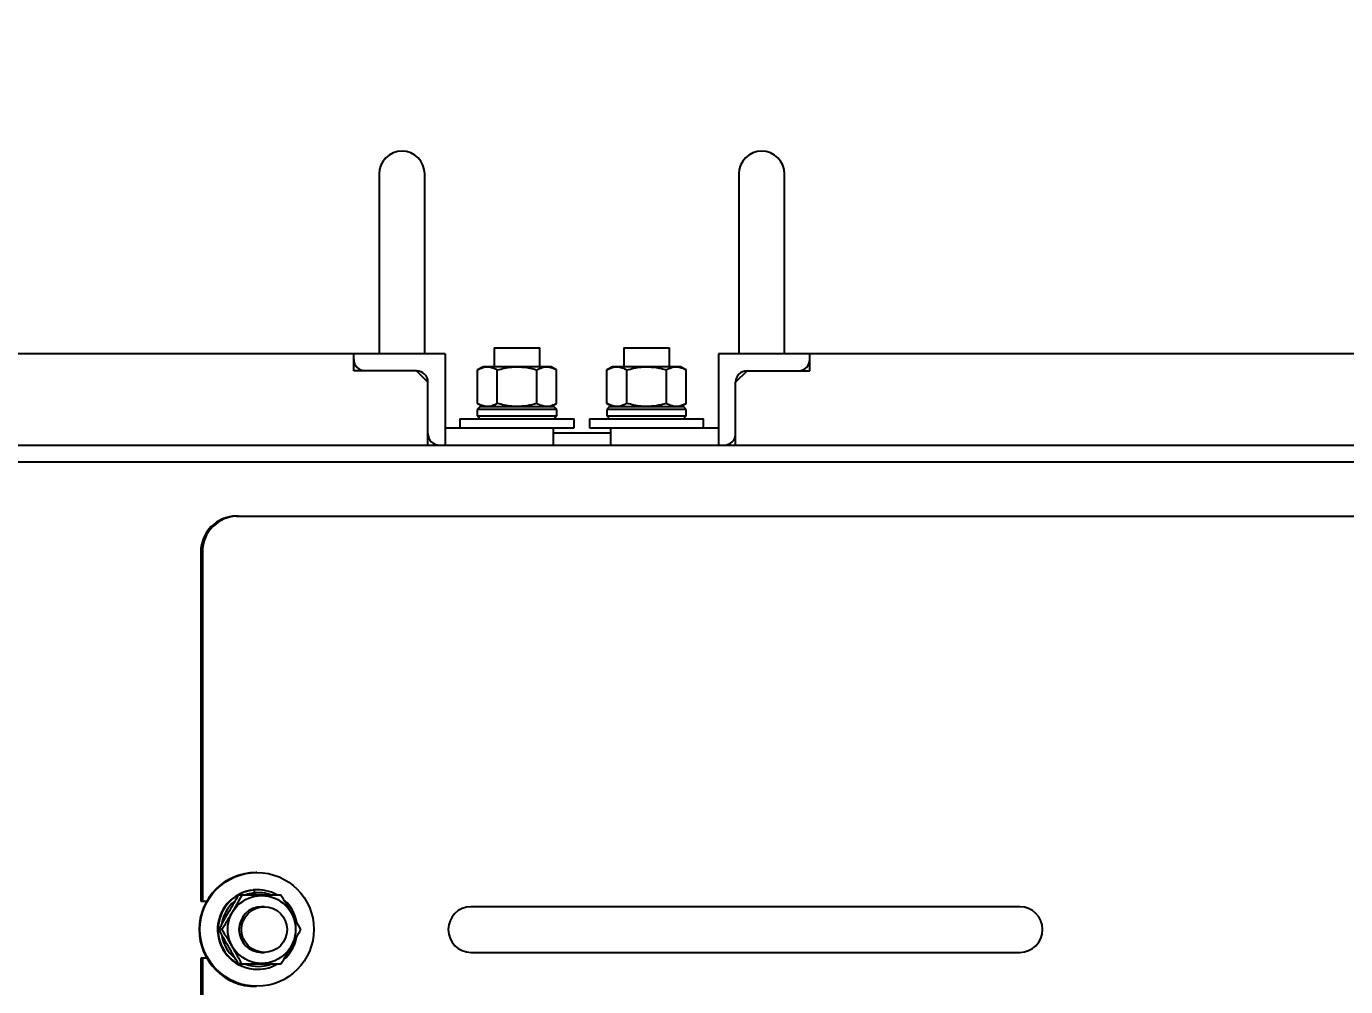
# Model space of a CAD drawing. Header units: millimetres. Extents: x 1293 to 41893, y 1011 to 26911.
# Drawn here: x 13171.4 to 13415.9, y 15406.2 to 15584.3 of the extents above; entities that cross this region are included whole.
import ezdxf

# ---------------------------------------------------------------- set-up
doc = ezdxf.new("R2010")
doc.units = ezdxf.units.MM
doc.header["$LTSCALE"] = 50
doc.layers.add('CAPA_1', color=7, linetype='Continuous')
doc.styles.add('SLDTEXTSTYLE0', font='TXT', dxfattribs={"width": 0.75})
doc.dimstyles.new('SLDDIMSTYLE0', dxfattribs={"dimtxt": 100, "dimasz": 100, "dimexe": 0, "dimexo": 0.0625, "dimgap": 25, "dimtad": 2, "dimdec": 0, "dimlfac": 1.5, "dimrnd": 1e-09, "dimzin": 12, "dimdsep": 46, "dimtxsty": 'SLDTEXTSTYLE0', "dimsah": 1, "dimcen": 0.09, "dimadec": 0, "dimazin": 3, "dimtfac": 1, "dimtdec": 0, "dimtofl": 0, "dimtmove": 0, "dimatfit": 3, "dimfxl": 1, "dimfrac": 2, "dimtolj": 1, "dimtzin": 12, "dimarcsym": 0})

# ---------------------------------------------------------------- blocks, each defined once
blk = doc.blocks.new('_D_18')
at = {"layer": 'CAPA_1', "transparency": 16777216}
for p, q in [((6530.12, 15837.67), (6530.12, 16976.53)), ((16745.16, 15322.37), (16745.16, 16976.53)), ((6530.12, 16926.53), (16745.16, 16926.53))]:
    blk.add_line(p, q, dxfattribs=at)
for points in [[(6530.12, 16926.53), (6630.12, 16911.14), (6630.12, 16941.91)], [(16745.16, 16926.53), (16645.16, 16941.91), (16645.16, 16911.14)]]:
    blk.add_solid(points, dxfattribs=at)
at = {"layer": 'CAPA_1', "transparency": 16777216, "insert": (11452.92, 17055.44), "char_height": 100, "attachment_point": 1, "style": 'SLDTEXTSTYLE0'}
blk.add_mtext('15323', dxfattribs=at)

msp = doc.modelspace()

# ---------------------------------------------------------------- linework, layer by layer
at = {"color": 7, "linetype": 'Continuous', "lineweight": 25}
for p, q in [((13236.7721537, 15556.9319693), (13236.7721537, 15523.598636)), ((13245.2388204, 15523.598636), (13245.2388204, 15556.9319693)), ((13303.4388204, 15556.9319693), (13303.4388204, 15523.598636)), ((13311.9054871, 15523.598636), (13311.9054871, 15556.9319693)), ((13249.0054871, 15523.598636), (12899.6721537, 15523.598636)), ((13232.0721537, 15520.423636), (13232.0721537, 15523.598636)), ((13249.0054871, 15523.598636), (13249.0054871, 15506.6653026)), ((13258.1054871, 15524.6653026), (13258.1054871, 15521.1941026)), ((13258.1054871, 15524.6653026), (13266.5721537, 15524.6653026)), ((13266.5721537, 15521.1941026), (13266.5721537, 15524.6653026)), ((13282.1054871, 15524.6653026), (13282.1054871, 15521.1941026)), ((13282.1054871, 15524.6653026), (13290.5721537, 15524.6653026)), ((13290.5721537, 15521.1941026), (13290.5721537, 15524.6653026)), ((13299.6721537, 15523.598636), (13299.6721537, 15506.6653026)), ((13649.0054871, 15523.598636), (13299.6721537, 15523.598636)), ((13316.6054871, 15520.423636), (13316.6054871, 15523.598636)), ((13256.0361417, 15521.1941026), (13255.0066871, 15520.5997467)), ((13268.6414991, 15521.1941026), (13256.0361417, 15521.1941026)), ((13269.6709537, 15520.5997467), (13268.6414991, 15521.1941026)), ((13280.0361417, 15521.1941026), (13279.0066871, 15520.5997467)), ((13292.6414991, 15521.1941026), (13280.0361417, 15521.1941026)), ((13293.6709537, 15520.5997467), (13292.6414991, 15521.1941026)), ((13243.7138204, 15520.423636), (13232.0721537, 15520.423636)), ((13243.7138204, 15520.423636), (13245.8304871, 15518.3069693)), ((13255.0066871, 15514.3801252), (13255.0066871, 15520.5997467)), ((13258.6724311, 15514.3803115), (13258.6724311, 15520.5995604)), ((13266.0052097, 15514.3803115), (13266.0052097, 15520.5995604)), ((13269.6709537, 15514.3801252), (13269.6709537, 15520.5997467)), ((13279.0066871, 15514.3801252), (13279.0066871, 15520.5997467)), ((13282.6724311, 15514.3803115), (13282.6724311, 15520.5995604)), ((13290.0052097, 15514.3803115), (13290.0052097, 15520.5995604)), ((13293.6709537, 15514.3801252), (13293.6709537, 15520.5997467)), ((13304.9638204, 15520.423636), (13302.8471537, 15518.3069693)), ((13304.9638204, 15520.423636), (13316.6054871, 15520.423636)), ((13245.8304871, 15506.6653026), (13245.8304871, 15518.3069693)), ((13302.8471537, 15506.6653026), (13302.8471537, 15518.3069693)), ((13255.5019871, 15513.7857693), (13254.9728204, 15513.2566026)), ((13255.0066871, 15514.3801252), (13256.0361417, 15513.7857693)), ((13255.5019871, 15513.7857693), (13269.1756537, 15513.7857693)), ((13268.6414991, 15513.7857693), (13269.6709537, 15514.3801252)), ((13269.7048204, 15513.2566026), (13269.1756537, 15513.7857693)), ((13279.5019871, 15513.7857693), (13278.9728204, 15513.2566026)), ((13279.0066871, 15514.3801252), (13280.0361417, 15513.7857693)), ((13279.5019871, 15513.7857693), (13293.1756537, 15513.7857693)), ((13292.6414991, 15513.7857693), (13293.6709537, 15514.3801252)), ((13293.7048204, 15513.2566026), (13293.1756537, 15513.7857693)), ((13251.7554871, 15511.533636), (13251.7554871, 15509.8403026)), ((13251.7554871, 15511.533636), (13272.9221537, 15511.533636)), ((13254.9728204, 15513.2566026), (13254.9728204, 15512.0628026)), ((13269.7048204, 15513.2566026), (13254.9728204, 15513.2566026)), ((13254.9728204, 15512.0628026), (13255.5019871, 15511.533636)), ((13254.9728204, 15512.0628026), (13269.7048204, 15512.0628026)), ((13269.1756537, 15511.533636), (13269.7048204, 15512.0628026)), ((13269.7048204, 15512.0628026), (13269.7048204, 15513.2566026)), ((13272.9221537, 15509.8403026), (13272.9221537, 15511.533636)), ((13275.7554871, 15511.533636), (13275.7554871, 15509.8403026)), ((13275.7554871, 15511.533636), (13296.9221537, 15511.533636)), ((13278.9728204, 15513.2566026), (13278.9728204, 15512.0628026)), ((13293.7048204, 15513.2566026), (13278.9728204, 15513.2566026)), ((13278.9728204, 15512.0628026), (13279.5019871, 15511.533636)), ((13278.9728204, 15512.0628026), (13293.7048204, 15512.0628026)), ((13293.1756537, 15511.533636), (13293.7048204, 15512.0628026)), ((13293.7048204, 15512.0628026), (13293.7048204, 15513.2566026)), ((13296.9221537, 15509.8403026), (13296.9221537, 15511.533636)), ((13249.0054871, 15509.8403026), (13272.9221537, 15509.8403026)), ((13269.0054871, 15509.8403026), (13269.0054871, 15506.6653026)), ((13269.0054871, 15508.9513026), (13279.6721537, 15508.9513026)), ((13275.7554871, 15509.8403026), (13299.6721537, 15509.8403026)), ((13279.6721537, 15509.8403026), (13279.6721537, 15506.6653026)), ((11160.0054871, 15506.6653026), (13707.6721537, 15506.6653026)), ((13710.8471537, 15503.4903026), (11156.8304871, 15503.4903026)), ((13210.3641479, 15493.4903026), (13451.1315386, 15493.4903026)), ((13203.7250964, 15486.823636), (13203.7250964, 15422.1153026)), ((13204.0137836, 15486.823636), (13204.0137836, 15422.1153026)), ((13214.1263274, 15427.4069693), (13213.9723609, 15427.4069693)), ((13211.2994454, 15423.173636), (13210.7339595, 15423.173636)), ((13213.5585085, 15424.153623), (13213.4499621, 15424.153623)), ((13214.1744419, 15424.189636), (13213.5074619, 15424.159124)), ((13213.6160083, 15424.159124), (13213.5074619, 15424.159124)), ((13213.5585085, 15424.153623), (13213.658669, 15423.6270434)), ((13213.7120381, 15423.6321493), (13213.6160083, 15424.159124)), ((13213.7034828, 15423.173636), (13213.658669, 15423.6270434)), ((13213.7537285, 15423.173636), (13213.7120381, 15423.6321493)), ((13214.2829883, 15424.189636), (13214.1744419, 15424.189636)), ((13203.7250964, 15422.1153026), (13204.844891, 15422.1153026)), ((13215.5021758, 15421.0569693), (13215.0047063, 15421.0569693)), ((13355.5048287, 15421.0569693), (13253.8066702, 15421.0569693)), ((13207.6489028, 15416.823636), (13207.083383, 15416.823636)), ((13203.7250964, 15411.5319693), (13203.7250964, 15346.823636)), ((13204.844891, 15411.5319693), (13203.7250964, 15411.5319693)), ((13204.0137836, 15411.5319693), (13204.0137836, 15346.823636)), ((13215.0047063, 15412.5903026), (13215.5021758, 15412.5903026)), ((13253.8066702, 15412.5903026), (13355.5048287, 15412.5903026)), ((13211.2994454, 15410.473636), (13210.7339595, 15410.473636)), ((13214.1744419, 15409.457636), (13214.2829883, 15409.457636))]:
    msp.add_line(p, q, dxfattribs=at)
at = {"color": 7, "linetype": 'Continuous', "lineweight": 25, "flags": 128}
msp.add_lwpolyline([(13213.658669, 15423.6270434), (13212.3901579, 15423.376774), (13212.0796711, 15423.2758518)], dxfattribs=at)
at = {"color": 7, "linetype": 'Continuous', "lineweight": 25}
for centre, radius in [((13214.1221255, 15416.8548059), 10.5521642), ((13215.0013037, 15416.840838), 6.2854776), ((13215.4892397, 15416.8210123), 4.2287346)]:
    msp.add_circle(centre, radius, dxfattribs=at)
for centre, radius, start, end in [((13241.0054871, 15556.9319693), 4.2333333, 0, 180), ((13307.6721537, 15556.9319693), 4.2333333, 0, 180), ((13234.1888204, 15522.5403026), 2.1166667, 180, 270), ((13314.4888204, 15522.5403026), 2.1166667, 270, 0), ((13243.7138204, 15518.3069693), 2.1166667, 0, 90), ((13304.9638204, 15518.3069693), 2.1166667, 90, 180), ((13247.9471537, 15508.7819693), 2.1166667, 180, 270), ((13300.7304871, 15508.7819693), 2.1166667, 270, 0), ((13210.3779842, 15486.8374149), 6.6529021, 90.119160101, 180.118666508), ((13210.6666714, 15486.8374149), 6.6529021, 90.119160101, 180.118666507), ((13214.0051723, 15416.823636), 10.5833842, 90.177632875, 269.822367125), ((13214.1999569, 15416.8247449), 7.3671532, 95.842977579, 269.801564493), ((13214.2951076, 15416.8310795), 7.3594987, 95.744250717, 298.809445098), ((13214.282509, 15416.8783198), 7.311247, 60.872049044, 95.230402644), ((13214.3309864, 15416.8774455), 6.7830024, 69.939072897, 95.235517586), ((13214.3663625, 15416.8299573), 6.8429834, 130.285525907, 169.747997552), ((13215.0171272, 15416.823636), 4.2333516, 90.168108594, 269.831891406), ((13214.2428932, 15416.8296694), 7.3747843, 11.680937383, 46.430765249), ((13253.8191823, 15416.823636), 4.2333518, 90.16934329, 269.83065671), ((13355.5048287, 15416.823636), 4.2333333, 270, 90), ((13214.3653364, 15416.8167332), 6.8418691, 190.270032642, 229.871817114), ((13214.247751, 15416.8148327), 7.3693658, 311.25758862, 346.570843032), ((13214.3311121, 15416.7691422), 6.7823191, 250.414135961, 290.371945309)]:
    msp.add_arc(centre, radius, start, end, dxfattribs=at)
for points, knots in [([(13255.0066871, 15520.5997467), (13255.3248513, 15520.7635392), (13255.9680796, 15521.0946763), (13256.9211, 15521.2157598), (13257.832115, 15521.0378833), (13258.39062, 15520.7465578), (13258.6724311, 15520.5995604)], [0, 0, 0, 0, 0.2646061211, 0.5349506065, 0.7653448938, 1, 1, 1, 1]), ([(13258.6724311, 15520.5995604), (13259.5575947, 15520.817013), (13261.0459042, 15521.1826365), (13263.2221692, 15521.180903), (13264.7795578, 15520.9338166), (13265.6988656, 15520.6831057), (13266.0052097, 15520.5995604)], [0, 0, 0, 0, 0.3661794341, 0.6156922034, 0.8719357593, 1, 1, 1, 1]), ([(13266.0052097, 15520.5995604), (13266.3233845, 15520.7633849), (13266.9666335, 15521.0945864), (13267.9196646, 15521.2157689), (13268.83067, 15521.0379837), (13269.3891534, 15520.7467153), (13269.6709537, 15520.5997467)], [0, 0, 0, 0, 0.2646176718, 0.5349733347, 0.76535622725, 1, 1, 1, 1]), ([(13279.0066871, 15520.5997467), (13279.3248513, 15520.7635392), (13279.9680796, 15521.0946763), (13280.9211, 15521.2157598), (13281.832115, 15521.0378833), (13282.39062, 15520.7465578), (13282.6724311, 15520.5995604)], [0, 0, 0, 0, 0.2646061211, 0.5349506065, 0.7653448938, 1, 1, 1, 1]), ([(13282.6724311, 15520.5995604), (13283.5575947, 15520.817013), (13285.0459042, 15521.1826365), (13287.2221692, 15521.180903), (13288.7795578, 15520.9338166), (13289.6988656, 15520.6831057), (13290.0052097, 15520.5995604)], [0, 0, 0, 0, 0.3661794341, 0.6156922034, 0.8719357593, 1, 1, 1, 1]), ([(13290.0052097, 15520.5995604), (13290.3233845, 15520.7633849), (13290.9666335, 15521.0945864), (13291.9196646, 15521.2157689), (13292.83067, 15521.0379837), (13293.3891534, 15520.7467153), (13293.6709537, 15520.5997467)], [0, 0, 0, 0, 0.2646176718, 0.5349733347, 0.7653562273, 1, 1, 1, 1]), ([(13258.6724311, 15514.3803115), (13258.3542563, 15514.216487), (13257.7110073, 15513.8852855), (13256.7579762, 15513.764103), (13255.8469708, 15513.9418882), (13255.2884874, 15514.2331566), (13255.0066871, 15514.3801252)], [0, 0, 0, 0, 0.2646176718, 0.5349733347, 0.7653562273, 1, 1, 1, 1]), ([(13266.0052097, 15514.3803115), (13265.6988606, 15514.296764), (13264.794887, 15514.0502325), (13263.2383881, 15513.8004548), (13261.0613984, 15513.7934723), (13259.5575925, 15514.1628755), (13258.6724311, 15514.3803115)], [0, 0, 0, 0, 0.1280647744, 0.377893031, 0.6338190398, 1, 1, 1, 1]), ([(13269.6709537, 15514.3801252), (13269.3527895, 15514.2163327), (13268.7095612, 15513.8851956), (13267.7565408, 15513.7641121), (13266.8455258, 15513.9419886), (13266.2870207, 15514.2333142), (13266.0052097, 15514.3803115)], [0, 0, 0, 0, 0.2646061211, 0.5349506065, 0.7653448938, 1, 1, 1, 1]), ([(13282.6724311, 15514.3803115), (13282.3542563, 15514.216487), (13281.7110073, 15513.8852855), (13280.7579762, 15513.764103), (13279.8469708, 15513.9418882), (13279.2884874, 15514.2331566), (13279.0066871, 15514.3801252)], [0, 0, 0, 0, 0.2646176718, 0.5349733347, 0.76535622725, 1, 1, 1, 1]), ([(13290.0052097, 15514.3803115), (13289.6988606, 15514.296764), (13288.794887, 15514.0502325), (13287.2383881, 15513.8004548), (13285.0613984, 15513.7934723), (13283.5575925, 15514.1628755), (13282.6724311, 15514.3803115)], [0, 0, 0, 0, 0.1280647744, 0.377893031, 0.6338190398, 1, 1, 1, 1]), ([(13293.6709537, 15514.3801252), (13293.3527895, 15514.2163327), (13292.7095612, 15513.8851956), (13291.7565408, 15513.7641121), (13290.8455258, 15513.9419886), (13290.2870207, 15514.2333142), (13290.0052097, 15514.3803115)], [0, 0, 0, 0, 0.2646061211, 0.5349506065, 0.7653448938, 1, 1, 1, 1]), ([(13207.083383, 15416.823636), (13207.3853365, 15417.3747772), (13207.9957917, 15418.4890121), (13208.933855, 15420.1398856), (13209.8572697, 15421.7179951), (13210.4399501, 15422.6854676), (13210.7339595, 15423.173636)], [0, 0, 0, 0, 0.2646061211, 0.5349506065, 0.7653448938, 1, 1, 1, 1]), ([(13211.2994454, 15423.173636), (13210.9974843, 15422.6224763), (13210.3870144, 15421.5082057), (13209.4489494, 15419.8573136), (13208.5255526, 15418.2792209), (13207.9428989, 15417.3117857), (13207.6489028, 15416.823636)], [0, 0, 0, 0, 0.2646176718, 0.5349733347, 0.76535622725, 1, 1, 1, 1]), ([(13218.6018497, 15423.173636), (13218.3043661, 15423.173636), (13217.4265529, 15423.173636), (13215.8992125, 15423.173636), (13213.7318754, 15423.173636), (13212.2007106, 15423.173636), (13211.2994454, 15423.173636)], [0, 0, 0, 0, 0.1280647744, 0.377893031, 0.6338190398, 1, 1, 1, 1]), ([(13222.2524261, 15416.823636), (13221.9504727, 15417.3747772), (13221.3400175, 15418.4890121), (13220.4019542, 15420.1398856), (13219.4785395, 15421.7179951), (13218.8958591, 15422.6854676), (13218.6018497, 15423.173636)], [0, 0, 0, 0, 0.26460612106, 0.53495060651, 0.76534489377, 1, 1, 1, 1]), ([(13210.7339595, 15410.473636), (13210.4022069, 15411.0247956), (13209.7315079, 15412.1390662), (13208.7714059, 15413.7899583), (13207.8803393, 15415.3680511), (13207.3506529, 15416.3354862), (13207.083383, 15416.823636)], [0, 0, 0, 0, 0.2646176718, 0.5349733347, 0.76535622725, 1, 1, 1, 1]), ([(13207.6489028, 15416.823636), (13207.9806419, 15416.2724947), (13208.6513145, 15415.1582598), (13209.6113968, 15413.5073863), (13210.5024647, 15411.9292768), (13211.0321674, 15410.9618043), (13211.2994454, 15410.473636)], [0, 0, 0, 0, 0.2646061211, 0.5349506065, 0.7653448938, 1, 1, 1, 1]), ([(13218.6018497, 15410.473636), (13218.9336023, 15411.0247956), (13219.6043013, 15412.1390662), (13220.5644032, 15413.7899583), (13221.4554698, 15415.3680511), (13221.9851563, 15416.3354862), (13222.2524261, 15416.823636)], [0, 0, 0, 0, 0.2646176718, 0.5349733347, 0.7653562273, 1, 1, 1, 1]), ([(13211.2994454, 15410.473636), (13212.2007143, 15410.473636), (13213.7161032, 15410.473636), (13215.8831959, 15410.473636), (13217.411667, 15410.473636), (13218.3043708, 15410.473636), (13218.6018497, 15410.473636)], [0, 0, 0, 0, 0.3661794341, 0.6156922034, 0.8719357593, 1, 1, 1, 1])]:
    msp.add_open_spline(points, degree=3, knots=knots, dxfattribs=at)

# ---------------------------------------------------------------- dimensions: what is measured, and where the dimension line sits
at = {"layer": 'CAPA_1'}
dim = msp.add_linear_dim(base=(16745.1618891, 16926.5285398), p1=(6530.1246702, 15774.167696), p2=(16745.1618891, 15258.8741626), dimstyle='SLDDIMSTYLE0', dxfattribs=at)
dim.commit()
dim.dimension.update_dxf_attribs({"geometry": '_D_18', "text_midpoint": (11637.6432797, 16926.5285398), "dimtype": 160})

doc.saveas('drawing.dxf')
